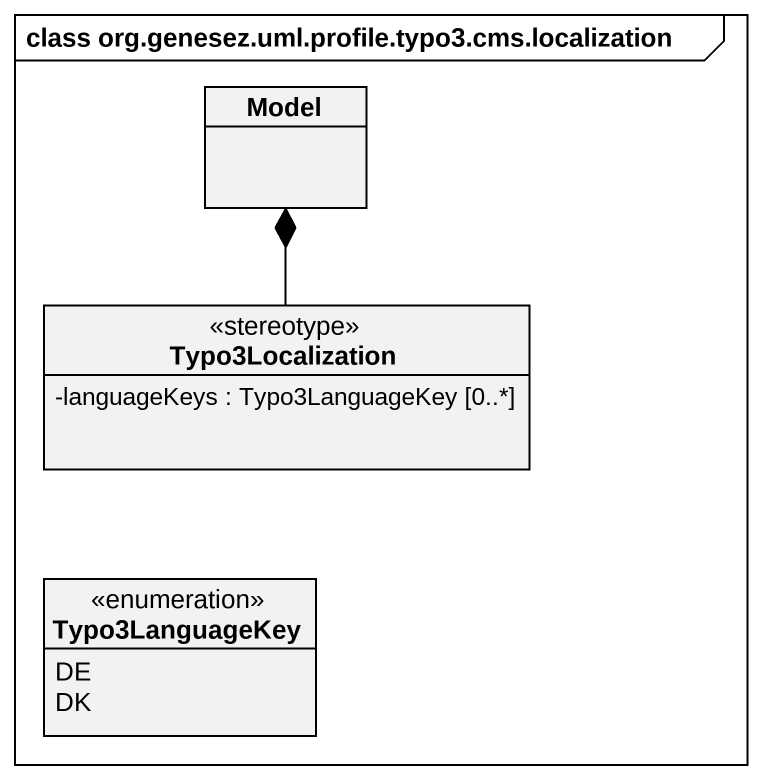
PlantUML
@startuml
mainframe class org.genesez.uml.profile.typo3.cms.localization
hide circle
hide empty members
skinparam classAttributeIconSize 0
class Model
class Typo3Localization <<stereotype>> {
  -languageKeys : Typo3LanguageKey [0..*]
}
enum Typo3LanguageKey {
  DE
  DK
}
Typo3Localization -up-* Model
@enduml
